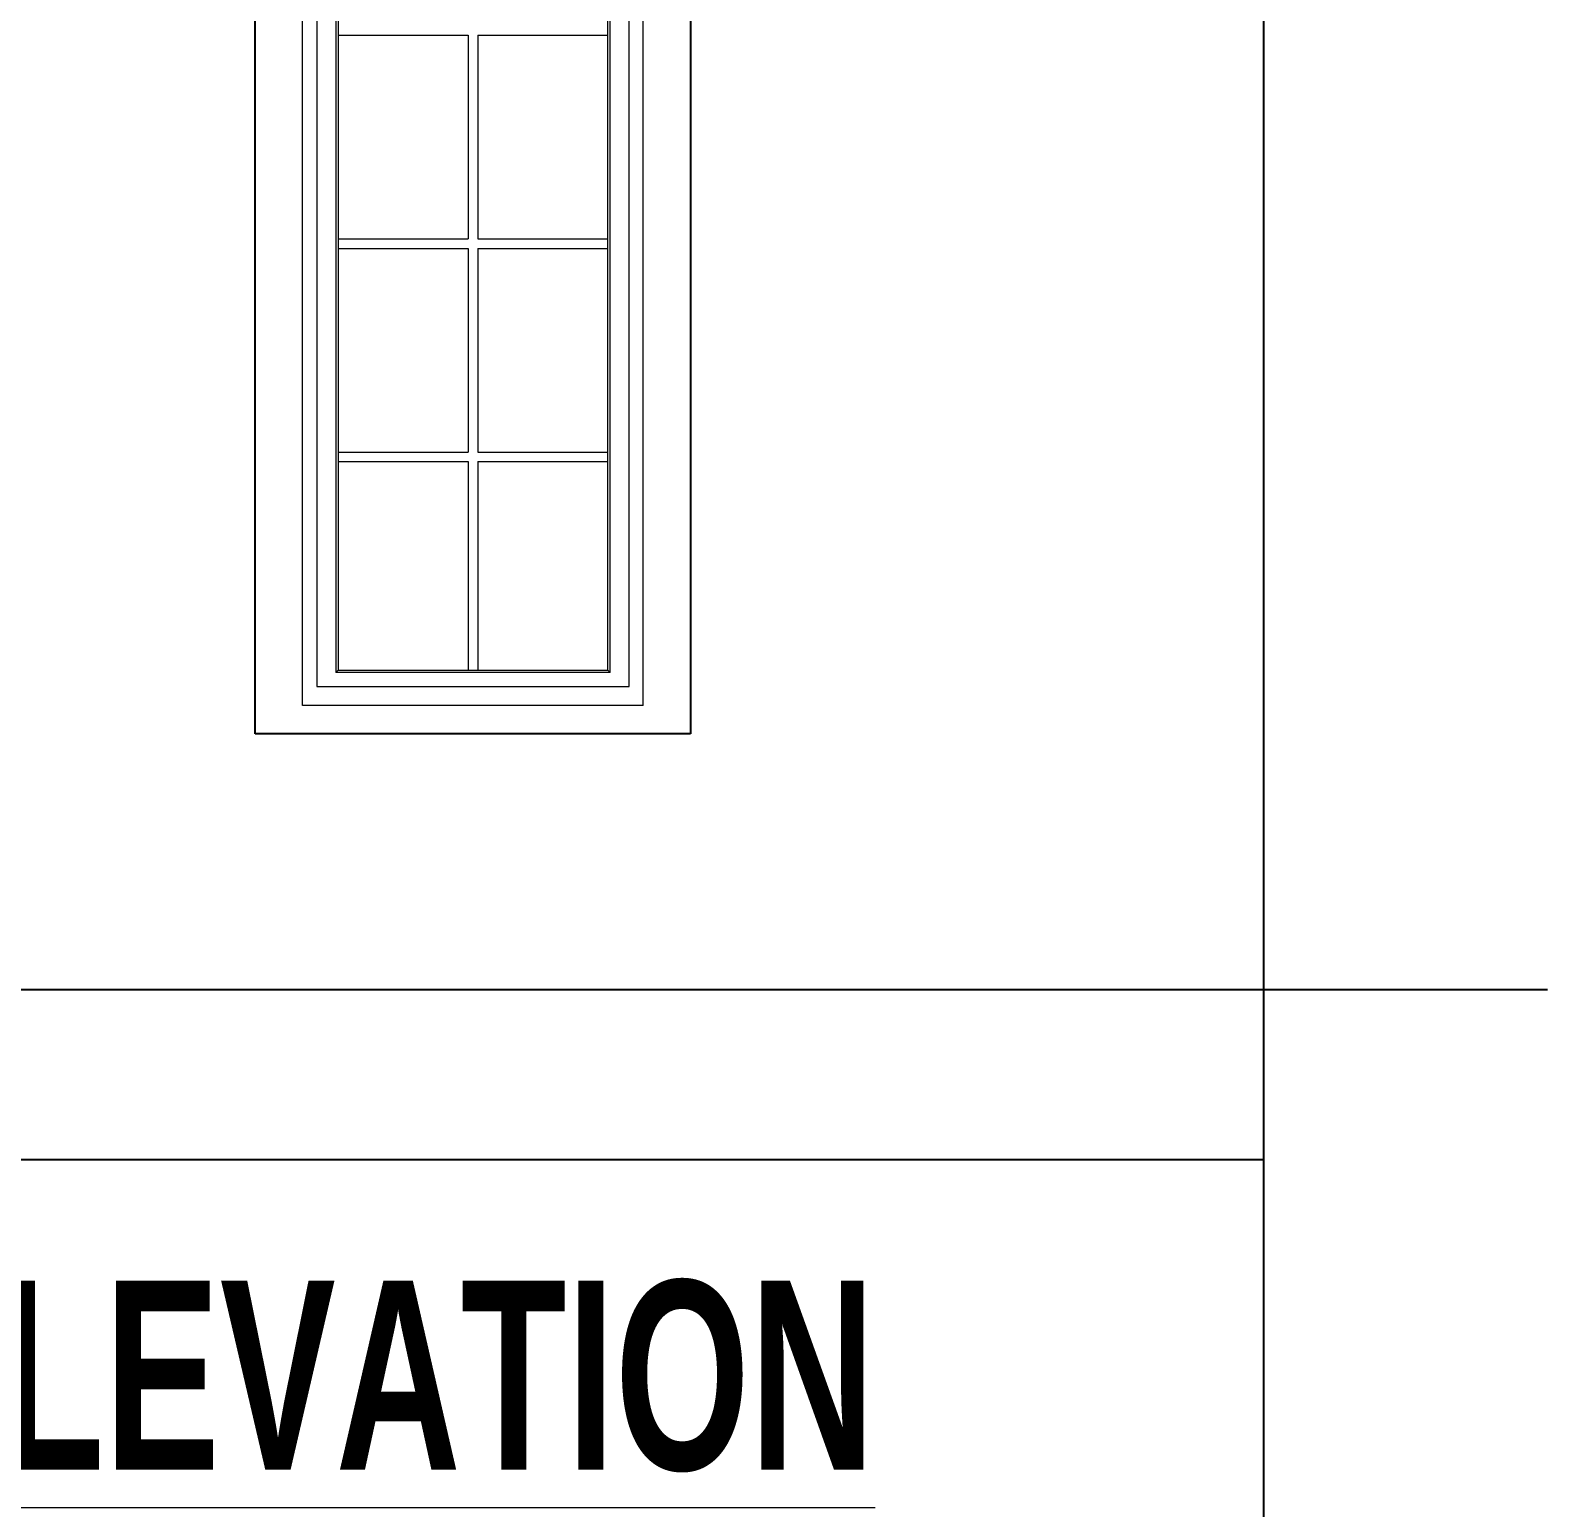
# Model space of a CAD drawing. Header units: inches. Extents: x -10117506 to -5032697, y -6529230 to -3254494.
# Drawn here: x -5037625.6 to -5037465.2, y -3257686.5 to -3257530.4 of the extents above; entities that cross this region are included whole.
import ezdxf

# ---------------------------------------------------------------- set-up
doc = ezdxf.new("R2010")
doc.units = ezdxf.units.IN
doc.header["$LTSCALE"] = 2
doc.header["$MEASUREMENT"] = 0
doc.layers.get('0').update_dxf_attribs({"linetype": 'CONTINUOUS'})
doc.layers.add('Text-100.w', color=254, linetype='CONTINUOUS', lineweight=9)
doc.layers.add('window', color=4, linetype='CONTINUOUS', lineweight=13)
doc.styles.add('Arial', font='arial.ttf', dxfattribs={"width": 0.8, "height": 12})

msp = doc.modelspace()

# ---------------------------------------------------------------- linework, layer by layer
at = {"ltscale": 0.5}
for p, q in [((-5037495.2, -3257631.74), (-5037495.2, -3257300.74)), ((-5037555.79, -3257319.74), (-5037555.79, -3257604.74)), ((-5037601.79, -3257604.74), (-5037601.79, -3257323.74)), ((-5037555.79, -3257604.74), (-5037601.79, -3257604.74)), ((-5037757.79, -3257631.74), (-5037495.2, -3257631.74)), ((-5037495.2, -3257631.74), (-5037465.2, -3257631.74)), ((-5037495.2, -3257649.74), (-5037495.2, -3257631.74)), ((-5037757.79, -3257649.74), (-5037495.2, -3257649.74))]:
    msp.add_line(p, q, dxfattribs=at)
msp.add_xline((-5037495.2, -3257048.37), (0, 1), dxfattribs=at)
at = {"layer": 'window'}
for p, q in [((-5037596.79, -3257601.74), (-5037596.79, -3257323.74)), ((-5037560.79, -3257601.74), (-5037560.79, -3257323.74)), ((-5037595.29, -3257325.24), (-5037595.29, -3257599.74)), ((-5037562.28, -3257599.74), (-5037562.28, -3257325.24)), ((-5037593.29, -3257327.24), (-5037593.29, -3257598.24)), ((-5037593.04, -3257327.49), (-5037593.04, -3257597.99)), ((-5037564.53, -3257597.99), (-5037564.53, -3257327.49)), ((-5037564.28, -3257598.24), (-5037564.28, -3257327.24)), ((-5037593.04, -3257530.87), (-5037579.28, -3257530.87)), ((-5037579.28, -3257530.87), (-5037579.28, -3257552.41)), ((-5037578.28, -3257530.87), (-5037578.28, -3257552.41)), ((-5037578.28, -3257530.87), (-5037564.53, -3257530.87)), ((-5037593.04, -3257552.41), (-5037579.28, -3257552.41)), ((-5037578.28, -3257552.41), (-5037564.53, -3257552.41)), ((-5037593.04, -3257553.41), (-5037579.28, -3257553.41)), ((-5037579.28, -3257553.41), (-5037579.28, -3257574.95)), ((-5037578.28, -3257553.41), (-5037578.28, -3257574.95)), ((-5037578.28, -3257553.41), (-5037564.53, -3257553.41)), ((-5037593.04, -3257574.95), (-5037579.28, -3257574.95)), ((-5037578.28, -3257574.95), (-5037564.53, -3257574.95)), ((-5037593.04, -3257575.95), (-5037579.28, -3257575.95)), ((-5037579.28, -3257575.95), (-5037579.28, -3257597.99)), ((-5037578.28, -3257575.95), (-5037578.28, -3257597.99)), ((-5037578.28, -3257575.95), (-5037564.53, -3257575.95)), ((-5037593.04, -3257597.99), (-5037593.29, -3257598.24)), ((-5037593.04, -3257597.99), (-5037564.53, -3257597.99)), ((-5037564.53, -3257597.99), (-5037564.28, -3257598.24)), ((-5037595.29, -3257599.74), (-5037562.28, -3257599.74)), ((-5037564.28, -3257598.24), (-5037593.29, -3257598.24)), ((-5037560.79, -3257601.74), (-5037596.79, -3257601.74))]:
    msp.add_line(p, q, dxfattribs=at)

# ---------------------------------------------------------------- texts
at = {"layer": 'Text-100.w', "insert": (-5037625.89, -3257662.53), "char_height": 20, "width": 569.1024, "attachment_point": 2, "style": 'Arial'}
msp.add_mtext('\\A1;{\\fArial Narrow|b1|i0|c0|p34;\\L SOUTH ELEVATION}', dxfattribs=at)

doc.saveas('drawing.dxf')
